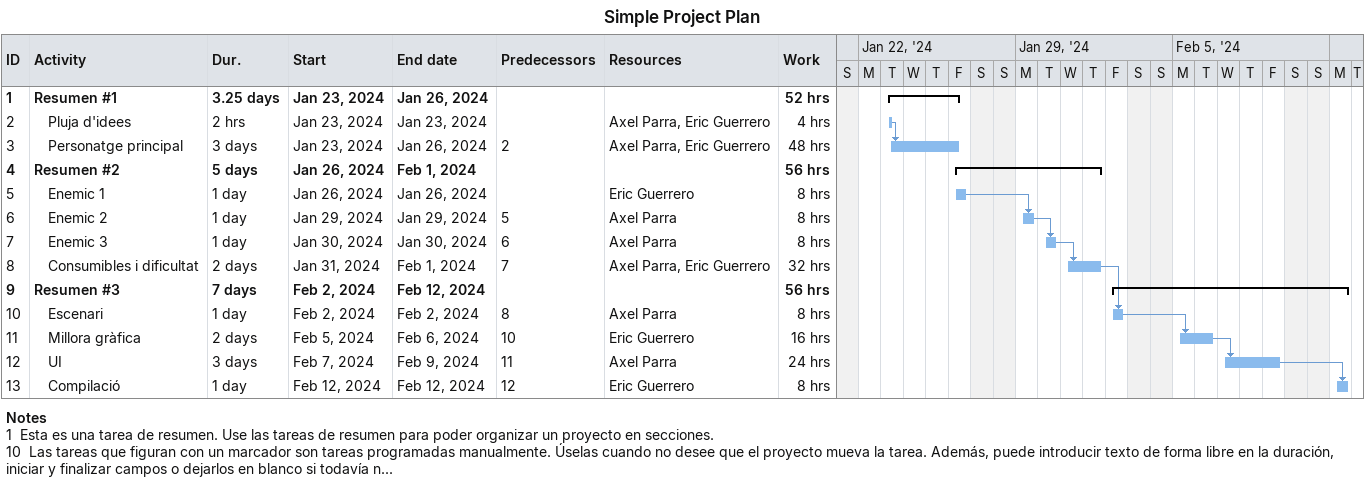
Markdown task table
Simple Project Plan

| ID | Level | Task | Duration | Start | Finish | Predecessors | Resources | Work (h) |
|---|---|---|---|---|---|---|---|---|
| 1 | 1 | **Resumen #1** | 3.25d | 2024-01-23 | 2024-01-26 |  |  | 52 |
| 2 | 2 | Pluja d'idees | 2h | 2024-01-23 | 2024-01-23 |  | Axel Parra, Eric Guerrero | 4 |
| 3 | 2 | Personatge principal | 3d | 2024-01-23 | 2024-01-26 | 2 | Axel Parra, Eric Guerrero | 48 |
| 4 | 1 | **Resumen #2** | 5d | 2024-01-26 | 2024-02-01 |  |  | 56 |
| 5 | 2 | Enemic 1 | 1d | 2024-01-26 | 2024-01-26 |  | Eric Guerrero | 8 |
| 6 | 2 | Enemic 2 | 1d | 2024-01-29 | 2024-01-29 | 5 | Axel Parra | 8 |
| 7 | 2 | Enemic 3 | 1d | 2024-01-30 | 2024-01-30 | 6 | Axel Parra | 8 |
| 8 | 2 | Consumibles i dificultat | 2d | 2024-01-31 | 2024-02-01 | 7 | Axel Parra, Eric Guerrero | 32 |
| 9 | 1 | **Resumen #3** | 7d | 2024-02-02 | 2024-02-12 |  |  | 56 |
| 10 | 2 | Escenari | 1d | 2024-02-02 | 2024-02-02 | 8 | Axel Parra | 8 |
| 11 | 2 | Millora gràfica | 2d | 2024-02-05 | 2024-02-06 | 10 | Eric Guerrero | 16 |
| 12 | 2 | UI | 3d | 2024-02-07 | 2024-02-09 | 11 | Axel Parra | 24 |
| 13 | 2 | Compilació | 1d | 2024-02-12 | 2024-02-12 | 12 | Eric Guerrero | 8 |

Notes
- 1: Esta es una tarea de resumen. Use las tareas de resumen para poder organizar un proyecto en secciones.
- 10: Las tareas que figuran con un marcador son tareas programadas manualmente. Úselas cuando no desee que el proyecto mueva la tarea. Además, puede introducir texto de forma libre en la duración, iniciar y finalizar campos o dejarlos en blanco si todavía n...
